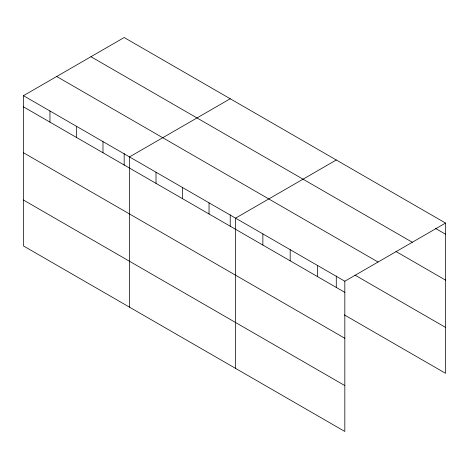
<?xml version="1.0" encoding="UTF-8"?>
<svg xmlns="http://www.w3.org/2000/svg" width="469" height="469" viewBox="0 0 469 469"><rect width="100%" height="100%" fill="white"/><g stroke="black" fill="none" stroke-linecap="round" stroke-linejoin="round"><path stroke-width="0.7" d="M23.45 95.688L344.821 281.224L344.821 431.468L23.45 245.932L23.45 95.688L124.179 37.532L445.55 223.068L445.55 373.312L344.357 314.892M230.232 98.76L129.503 156.916L129.503 307.16M336.285 159.988L235.555 218.144L235.555 368.388M344.821 281.224L445.55 223.068M435.619 228.485L445.55 234.219M90.939 56.72L412.31 242.262M395.883 251.443L445.55 280.122M56.69 76.494L378.061 262.036M354.91 275.08L445.55 327.415M23.45 106.832L344.821 292.375M23.45 152.736L344.821 338.278M23.45 200.029L344.821 385.571M336.285 275.989L336.285 287.644M317.501 265.454L317.501 276.604M290.188 249.684L290.188 260.834M262.869 233.914L262.869 245.064M230.232 214.755L230.232 226.416M209.039 202.837L209.039 213.981M182.529 187.53L182.529 198.674M156.013 172.223L156.013 183.367M124.179 153.527L124.179 165.188M102.987 141.609L102.987 152.753M76.476 126.302L76.476 137.446M49.96 110.995L49.96 122.139"/></g></svg>
